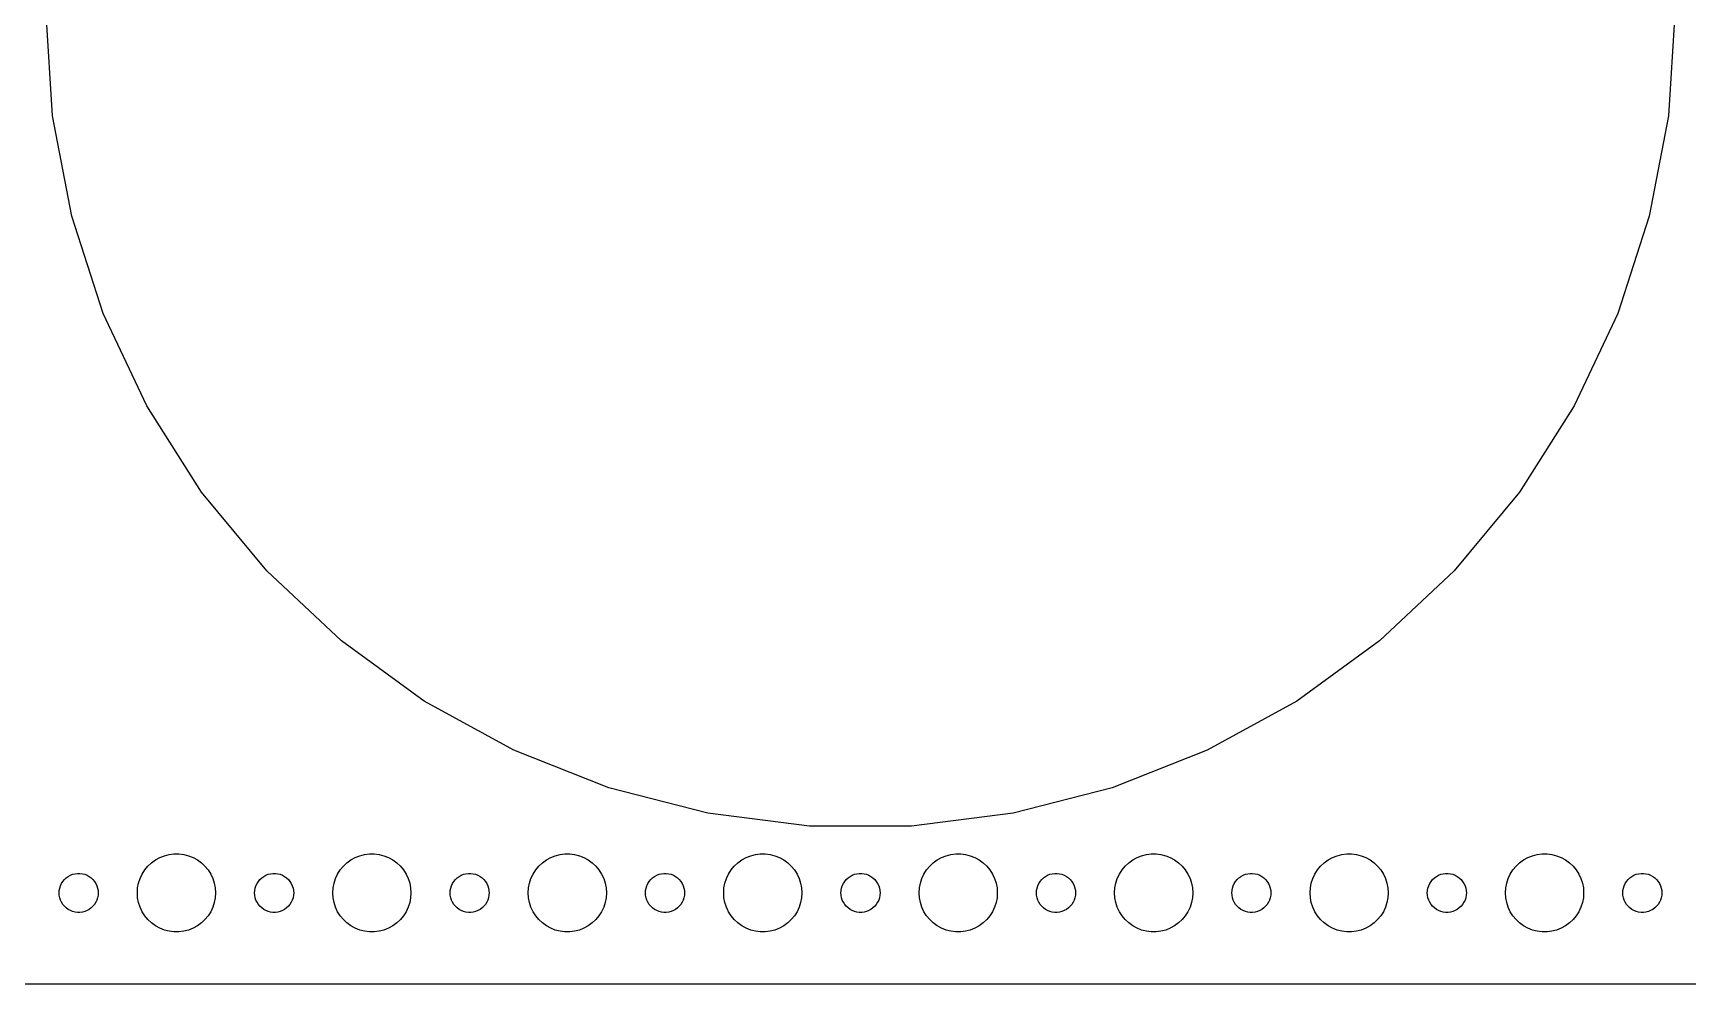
# Model space of a CAD drawing. Header units: metres. Extents: x -210 to 210, y -74 to 74.
# Drawn here: x -63.5 to 63.5, y -74.5 to -1.5 of the extents above; entities that cross this region are included whole.
import ezdxf

# ---------------------------------------------------------------- set-up
doc = ezdxf.new("R2010")
doc.units = ezdxf.units.M

msp = doc.modelspace()

# ---------------------------------------------------------------- linework, layer by layer
for p, q in [((-62.0072, -7.83331), (-62.5, 0)), ((62.5, 0), (62.0072, -7.83331)), ((-60.5364, -15.5431), (-62.0072, -7.83331)), ((62.0072, -7.83331), (60.5364, -15.5431)), ((-58.111, -23.0078), (-60.5364, -15.5431)), ((60.5364, -15.5431), (58.111, -23.0078)), ((-54.7692, -30.1096), (-58.111, -23.0078)), ((58.111, -23.0078), (54.7692, -30.1096)), ((-50.5636, -36.7366), (-54.7692, -30.1096)), ((54.7692, -30.1096), (50.5636, -36.7366)), ((-45.5605, -42.7842), (-50.5636, -36.7366)), ((50.5636, -36.7366), (45.5605, -42.7842)), ((-39.839, -48.1571), (-45.5605, -42.7842)), ((45.5605, -42.7842), (39.839, -48.1571)), ((-33.4892, -52.7705), (-39.839, -48.1571)), ((39.839, -48.1571), (33.4892, -52.7705)), ((-26.6112, -56.5517), (-33.4892, -52.7705)), ((33.4892, -52.7705), (26.6112, -56.5517)), ((-19.3136, -59.441), (-26.6112, -56.5517)), ((26.6112, -56.5517), (19.3136, -59.441)), ((-11.7113, -61.3929), (-19.3136, -59.441)), ((19.3136, -59.441), (11.7113, -61.3929)), ((-3.92439, -62.3767), (-11.7113, -61.3929)), ((11.7113, -61.3929), (3.92439, -62.3767)), ((3.92439, -62.3767), (-3.92439, -62.3767)), ((-53.7773, -64.7855), (-53.427, -64.6468)), ((-53.427, -64.6468), (-53.0621, -64.5531)), ((-53.0621, -64.5531), (-52.6884, -64.5059)), ((-52.6884, -64.5059), (-52.3116, -64.5059)), ((-52.3116, -64.5059), (-51.9379, -64.5531)), ((-51.9379, -64.5531), (-51.5729, -64.6468)), ((-51.5729, -64.6468), (-51.2227, -64.7855)), ((-38.7773, -64.7855), (-38.427, -64.6468)), ((-38.427, -64.6468), (-38.0621, -64.5531)), ((-38.0621, -64.5531), (-37.6884, -64.5059)), ((-37.6884, -64.5059), (-37.3116, -64.5059)), ((-37.3116, -64.5059), (-36.9379, -64.5531)), ((-36.9379, -64.5531), (-36.5729, -64.6468)), ((-36.5729, -64.6468), (-36.2227, -64.7855)), ((-23.7773, -64.7855), (-23.427, -64.6468)), ((-23.427, -64.6468), (-23.0621, -64.5531)), ((-23.0621, -64.5531), (-22.6884, -64.5059)), ((-22.6884, -64.5059), (-22.3116, -64.5059)), ((-22.3116, -64.5059), (-21.9379, -64.5531)), ((-21.9379, -64.5531), (-21.5729, -64.6468)), ((-21.5729, -64.6468), (-21.2227, -64.7855)), ((-8.77733, -64.7855), (-8.42705, -64.6468)), ((-8.42705, -64.6468), (-8.06213, -64.5531)), ((-8.06213, -64.5531), (-7.68837, -64.5059)), ((-7.68837, -64.5059), (-7.31161, -64.5059)), ((-7.31161, -64.5059), (-6.93785, -64.5531)), ((-6.93785, -64.5531), (-6.57294, -64.6468)), ((-6.57294, -64.6468), (-6.22266, -64.7855)), ((6.22266, -64.7855), (6.57294, -64.6468)), ((6.57294, -64.6468), (6.93785, -64.5531)), ((6.93785, -64.5531), (7.31161, -64.5059)), ((7.31161, -64.5059), (7.68837, -64.5059)), ((7.68837, -64.5059), (8.06213, -64.5531)), ((8.06213, -64.5531), (8.42705, -64.6468)), ((8.42705, -64.6468), (8.77733, -64.7855)), ((21.2227, -64.7855), (21.5729, -64.6468)), ((21.5729, -64.6468), (21.9379, -64.5531)), ((21.9379, -64.5531), (22.3116, -64.5059)), ((22.3116, -64.5059), (22.6884, -64.5059)), ((22.6884, -64.5059), (23.0621, -64.5531)), ((23.0621, -64.5531), (23.427, -64.6468)), ((23.427, -64.6468), (23.7773, -64.7855)), ((36.2227, -64.7855), (36.5729, -64.6468)), ((36.5729, -64.6468), (36.9379, -64.5531)), ((36.9379, -64.5531), (37.3116, -64.5059)), ((37.3116, -64.5059), (37.6884, -64.5059)), ((37.6884, -64.5059), (38.0621, -64.5531)), ((38.0621, -64.5531), (38.427, -64.6468)), ((38.427, -64.6468), (38.7773, -64.7855)), ((51.2227, -64.7855), (51.5729, -64.6468)), ((51.5729, -64.6468), (51.9379, -64.5531)), ((51.9379, -64.5531), (52.3116, -64.5059)), ((52.3116, -64.5059), (52.6884, -64.5059)), ((52.6884, -64.5059), (53.0621, -64.5531)), ((53.0621, -64.5531), (53.427, -64.6468)), ((53.427, -64.6468), (53.7773, -64.7855)), ((-60.4635, -66.0734), (-60.2811, -66.0266)), ((-60.2811, -66.0266), (-60.0942, -66.003)), ((-60.0942, -66.003), (-59.9058, -66.003)), ((-59.9058, -66.003), (-59.7189, -66.0266)), ((-59.7189, -66.0266), (-59.5365, -66.0734)), ((-55.1289, -66.0547), (-54.927, -65.7366)), ((-54.927, -65.7366), (-54.6869, -65.4464)), ((-54.6869, -65.4464), (-54.4123, -65.1885)), ((-54.4123, -65.1885), (-54.1075, -64.967)), ((-54.1075, -64.967), (-53.7773, -64.7855)), ((-51.2227, -64.7855), (-50.8925, -64.967)), ((-50.8925, -64.967), (-50.5877, -65.1885)), ((-50.5877, -65.1885), (-50.3131, -65.4464)), ((-50.3131, -65.4464), (-50.0729, -65.7366)), ((-50.0729, -65.7366), (-49.8711, -66.0547)), ((-45.4635, -66.0734), (-45.2811, -66.0266)), ((-45.2811, -66.0266), (-45.0942, -66.003)), ((-45.0942, -66.003), (-44.9058, -66.003)), ((-44.9058, -66.003), (-44.7189, -66.0266)), ((-44.7189, -66.0266), (-44.5365, -66.0734)), ((-40.1289, -66.0547), (-39.927, -65.7366)), ((-39.927, -65.7366), (-39.6869, -65.4464)), ((-39.6869, -65.4464), (-39.4123, -65.1885)), ((-39.4123, -65.1885), (-39.1075, -64.967)), ((-39.1075, -64.967), (-38.7773, -64.7855)), ((-36.2227, -64.7855), (-35.8925, -64.967)), ((-35.8925, -64.967), (-35.5877, -65.1885)), ((-35.5877, -65.1885), (-35.3131, -65.4464)), ((-35.3131, -65.4464), (-35.0729, -65.7366)), ((-35.0729, -65.7366), (-34.8711, -66.0547)), ((-30.4635, -66.0734), (-30.2811, -66.0266)), ((-30.2811, -66.0266), (-30.0942, -66.003)), ((-30.0942, -66.003), (-29.9058, -66.003)), ((-29.9058, -66.003), (-29.7189, -66.0266)), ((-29.7189, -66.0266), (-29.5365, -66.0734)), ((-25.1289, -66.0547), (-24.927, -65.7366)), ((-24.927, -65.7366), (-24.6869, -65.4464)), ((-24.6869, -65.4464), (-24.4123, -65.1885)), ((-24.4123, -65.1885), (-24.1075, -64.967)), ((-24.1075, -64.967), (-23.7773, -64.7855)), ((-21.2227, -64.7855), (-20.8925, -64.967)), ((-20.8925, -64.967), (-20.5877, -65.1885)), ((-20.5877, -65.1885), (-20.3131, -65.4464)), ((-20.3131, -65.4464), (-20.0729, -65.7366)), ((-20.0729, -65.7366), (-19.8711, -66.0547)), ((-15.4635, -66.0734), (-15.2811, -66.0266)), ((-15.2811, -66.0266), (-15.0942, -66.003)), ((-15.0942, -66.003), (-14.9058, -66.003)), ((-14.9058, -66.003), (-14.7189, -66.0266)), ((-14.7189, -66.0266), (-14.5365, -66.0734)), ((-10.1289, -66.0547), (-9.92705, -65.7366)), ((-9.92705, -65.7366), (-9.6869, -65.4464)), ((-9.6869, -65.4464), (-9.41226, -65.1885)), ((-9.41226, -65.1885), (-9.10747, -64.967)), ((-9.10747, -64.967), (-8.77733, -64.7855)), ((-6.22266, -64.7855), (-5.89252, -64.967)), ((-5.89252, -64.967), (-5.58772, -65.1885)), ((-5.58772, -65.1885), (-5.31308, -65.4464)), ((-5.31308, -65.4464), (-5.07294, -65.7366)), ((-5.07294, -65.7366), (-4.87108, -66.0547)), ((-0.46352, -66.0734), (-0.28107, -66.0266)), ((-0.28107, -66.0266), (-0.09418, -66.003)), ((-0.09418, -66.003), (0.09418, -66.003)), ((0.09418, -66.003), (0.28107, -66.0266)), ((0.28107, -66.0266), (0.46352, -66.0734)), ((4.87108, -66.0547), (5.07294, -65.7366)), ((5.07294, -65.7366), (5.31308, -65.4464)), ((5.31308, -65.4464), (5.58772, -65.1885)), ((5.58772, -65.1885), (5.89252, -64.967)), ((5.89252, -64.967), (6.22266, -64.7855)), ((8.77733, -64.7855), (9.10747, -64.967)), ((9.10747, -64.967), (9.41226, -65.1885)), ((9.41226, -65.1885), (9.6869, -65.4464)), ((9.6869, -65.4464), (9.92705, -65.7366)), ((9.92705, -65.7366), (10.1289, -66.0547)), ((14.5365, -66.0734), (14.7189, -66.0266)), ((14.7189, -66.0266), (14.9058, -66.003)), ((14.9058, -66.003), (15.0942, -66.003)), ((15.0942, -66.003), (15.2811, -66.0266)), ((15.2811, -66.0266), (15.4635, -66.0734)), ((19.8711, -66.0547), (20.0729, -65.7366)), ((20.0729, -65.7366), (20.3131, -65.4464)), ((20.3131, -65.4464), (20.5877, -65.1885)), ((20.5877, -65.1885), (20.8925, -64.967)), ((20.8925, -64.967), (21.2227, -64.7855)), ((23.7773, -64.7855), (24.1075, -64.967)), ((24.1075, -64.967), (24.4123, -65.1885)), ((24.4123, -65.1885), (24.6869, -65.4464)), ((24.6869, -65.4464), (24.927, -65.7366)), ((24.927, -65.7366), (25.1289, -66.0547)), ((29.5365, -66.0734), (29.7189, -66.0266)), ((29.7189, -66.0266), (29.9058, -66.003)), ((29.9058, -66.003), (30.0942, -66.003)), ((30.0942, -66.003), (30.2811, -66.0266)), ((30.2811, -66.0266), (30.4635, -66.0734)), ((34.8711, -66.0547), (35.0729, -65.7366)), ((35.0729, -65.7366), (35.3131, -65.4464)), ((35.3131, -65.4464), (35.5877, -65.1885)), ((35.5877, -65.1885), (35.8925, -64.967)), ((35.8925, -64.967), (36.2227, -64.7855)), ((38.7773, -64.7855), (39.1075, -64.967)), ((39.1075, -64.967), (39.4123, -65.1885)), ((39.4123, -65.1885), (39.6869, -65.4464)), ((39.6869, -65.4464), (39.927, -65.7366)), ((39.927, -65.7366), (40.1289, -66.0547)), ((44.5365, -66.0734), (44.7189, -66.0266)), ((44.7189, -66.0266), (44.9058, -66.003)), ((44.9058, -66.003), (45.0942, -66.003)), ((45.0942, -66.003), (45.2811, -66.0266)), ((45.2811, -66.0266), (45.4635, -66.0734)), ((49.8711, -66.0547), (50.0729, -65.7366)), ((50.0729, -65.7366), (50.3131, -65.4464)), ((50.3131, -65.4464), (50.5877, -65.1885)), ((50.5877, -65.1885), (50.8925, -64.967)), ((50.8925, -64.967), (51.2227, -64.7855)), ((53.7773, -64.7855), (54.1075, -64.967)), ((54.1075, -64.967), (54.4123, -65.1885)), ((54.4123, -65.1885), (54.6869, -65.4464)), ((54.6869, -65.4464), (54.927, -65.7366)), ((54.927, -65.7366), (55.1289, -66.0547)), ((59.5365, -66.0734), (59.7189, -66.0266)), ((59.7189, -66.0266), (59.9058, -66.003)), ((59.9058, -66.003), (60.0942, -66.003)), ((60.0942, -66.003), (60.2811, -66.0266)), ((60.2811, -66.0266), (60.4635, -66.0734)), ((-61.4882, -67.312), (-61.4529, -67.127)), ((-61.4529, -67.127), (-61.3947, -66.9478)), ((-61.3947, -66.9478), (-61.3145, -66.7774)), ((-61.3145, -66.7774), (-61.2135, -66.6183)), ((-61.2135, -66.6183), (-61.0934, -66.4732)), ((-61.0934, -66.4732), (-60.9561, -66.3442)), ((-60.9561, -66.3442), (-60.8037, -66.2335)), ((-60.8037, -66.2335), (-60.6387, -66.1428)), ((-60.6387, -66.1428), (-60.4635, -66.0734)), ((-59.5365, -66.0734), (-59.3613, -66.1428)), ((-59.3613, -66.1428), (-59.1963, -66.2335)), ((-59.1963, -66.2335), (-59.0439, -66.3442)), ((-59.0439, -66.3442), (-58.9065, -66.4732)), ((-58.9065, -66.4732), (-58.7865, -66.6183)), ((-58.7865, -66.6183), (-58.6855, -66.7774)), ((-58.6855, -66.7774), (-58.6053, -66.9478)), ((-58.6053, -66.9478), (-58.5471, -67.127)), ((-58.5471, -67.127), (-58.5118, -67.312)), ((-55.5, -67.5), (-55.4763, -67.124)), ((-55.4763, -67.124), (-55.4057, -66.7539)), ((-55.4057, -66.7539), (-55.2893, -66.3956)), ((-55.2893, -66.3956), (-55.1289, -66.0547)), ((-49.8711, -66.0547), (-49.7107, -66.3956)), ((-49.7107, -66.3956), (-49.5942, -66.7539)), ((-49.5942, -66.7539), (-49.5237, -67.124)), ((-49.5237, -67.124), (-49.5, -67.5)), ((-46.4882, -67.312), (-46.4529, -67.127)), ((-46.4529, -67.127), (-46.3947, -66.9478)), ((-46.3947, -66.9478), (-46.3145, -66.7774)), ((-46.3145, -66.7774), (-46.2135, -66.6183)), ((-46.2135, -66.6183), (-46.0934, -66.4732)), ((-46.0934, -66.4732), (-45.9561, -66.3442)), ((-45.9561, -66.3442), (-45.8037, -66.2335)), ((-45.8037, -66.2335), (-45.6387, -66.1428)), ((-45.6387, -66.1428), (-45.4635, -66.0734)), ((-44.5365, -66.0734), (-44.3613, -66.1428)), ((-44.3613, -66.1428), (-44.1963, -66.2335)), ((-44.1963, -66.2335), (-44.0439, -66.3442)), ((-44.0439, -66.3442), (-43.9065, -66.4732)), ((-43.9065, -66.4732), (-43.7865, -66.6183)), ((-43.7865, -66.6183), (-43.6855, -66.7774)), ((-43.6855, -66.7774), (-43.6053, -66.9478)), ((-43.6053, -66.9478), (-43.5471, -67.127)), ((-43.5471, -67.127), (-43.5118, -67.312)), ((-40.5, -67.5), (-40.4763, -67.124)), ((-40.4763, -67.124), (-40.4057, -66.7539)), ((-40.4057, -66.7539), (-40.2893, -66.3956)), ((-40.2893, -66.3956), (-40.1289, -66.0547)), ((-34.8711, -66.0547), (-34.7107, -66.3956)), ((-34.7107, -66.3956), (-34.5942, -66.7539)), ((-34.5942, -66.7539), (-34.5237, -67.124)), ((-34.5237, -67.124), (-34.5, -67.5)), ((-31.4882, -67.312), (-31.4529, -67.127)), ((-31.4529, -67.127), (-31.3947, -66.9478)), ((-31.3947, -66.9478), (-31.3145, -66.7774)), ((-31.3145, -66.7774), (-31.2135, -66.6183)), ((-31.2135, -66.6183), (-31.0934, -66.4732)), ((-31.0934, -66.4732), (-30.9561, -66.3442)), ((-30.9561, -66.3442), (-30.8037, -66.2335)), ((-30.8037, -66.2335), (-30.6387, -66.1428)), ((-30.6387, -66.1428), (-30.4635, -66.0734)), ((-29.5365, -66.0734), (-29.3613, -66.1428)), ((-29.3613, -66.1428), (-29.1963, -66.2335)), ((-29.1963, -66.2335), (-29.0439, -66.3442)), ((-29.0439, -66.3442), (-28.9065, -66.4732)), ((-28.9065, -66.4732), (-28.7865, -66.6183)), ((-28.7865, -66.6183), (-28.6855, -66.7774)), ((-28.6855, -66.7774), (-28.6053, -66.9478)), ((-28.6053, -66.9478), (-28.5471, -67.127)), ((-28.5471, -67.127), (-28.5118, -67.312)), ((-25.5, -67.5), (-25.4763, -67.124)), ((-25.4763, -67.124), (-25.4057, -66.7539)), ((-25.4057, -66.7539), (-25.2893, -66.3956)), ((-25.2893, -66.3956), (-25.1289, -66.0547)), ((-19.8711, -66.0547), (-19.7107, -66.3956)), ((-19.7107, -66.3956), (-19.5942, -66.7539)), ((-19.5942, -66.7539), (-19.5237, -67.124)), ((-19.5237, -67.124), (-19.5, -67.5)), ((-16.4882, -67.312), (-16.4529, -67.127)), ((-16.4529, -67.127), (-16.3947, -66.9478)), ((-16.3947, -66.9478), (-16.3145, -66.7774)), ((-16.3145, -66.7774), (-16.2135, -66.6183)), ((-16.2135, -66.6183), (-16.0934, -66.4732)), ((-16.0934, -66.4732), (-15.9561, -66.3442)), ((-15.9561, -66.3442), (-15.8037, -66.2335)), ((-15.8037, -66.2335), (-15.6387, -66.1428)), ((-15.6387, -66.1428), (-15.4635, -66.0734)), ((-14.5365, -66.0734), (-14.3613, -66.1428)), ((-14.3613, -66.1428), (-14.1963, -66.2335)), ((-14.1963, -66.2335), (-14.0439, -66.3442)), ((-14.0439, -66.3442), (-13.9065, -66.4732)), ((-13.9065, -66.4732), (-13.7865, -66.6183)), ((-13.7865, -66.6183), (-13.6855, -66.7774)), ((-13.6855, -66.7774), (-13.6053, -66.9478)), ((-13.6053, -66.9478), (-13.5471, -67.127)), ((-13.5471, -67.127), (-13.5118, -67.312)), ((-10.5, -67.5), (-10.4763, -67.124)), ((-10.4763, -67.124), (-10.4057, -66.7539)), ((-10.4057, -66.7539), (-10.2893, -66.3956)), ((-10.2893, -66.3956), (-10.1289, -66.0547)), ((-4.87108, -66.0547), (-4.71066, -66.3956)), ((-4.71066, -66.3956), (-4.59424, -66.7539)), ((-4.59424, -66.7539), (-4.52365, -67.124)), ((-4.52365, -67.124), (-4.5, -67.5)), ((-1.48816, -67.312), (-1.45287, -67.127)), ((-1.45287, -67.127), (-1.39465, -66.9478)), ((-1.39465, -66.9478), (-1.31445, -66.7774)), ((-1.31445, -66.7774), (-1.21352, -66.6183)), ((-1.21352, -66.6183), (-1.09344, -66.4732)), ((-1.09344, -66.4732), (-0.95613, -66.3442)), ((-0.95613, -66.3442), (-0.80373, -66.2335)), ((-0.80373, -66.2335), (-0.63866, -66.1428)), ((-0.63866, -66.1428), (-0.46352, -66.0734)), ((0.46352, -66.0734), (0.63866, -66.1428)), ((0.63866, -66.1428), (0.80373, -66.2335)), ((0.80373, -66.2335), (0.95613, -66.3442)), ((0.95613, -66.3442), (1.09344, -66.4732)), ((1.09344, -66.4732), (1.21352, -66.6183)), ((1.21352, -66.6183), (1.31445, -66.7774)), ((1.31445, -66.7774), (1.39465, -66.9478)), ((1.39465, -66.9478), (1.45287, -67.127)), ((1.45287, -67.127), (1.48816, -67.312)), ((4.5, -67.5), (4.52365, -67.124)), ((4.52365, -67.124), (4.59424, -66.7539)), ((4.59424, -66.7539), (4.71066, -66.3956)), ((4.71066, -66.3956), (4.87108, -66.0547)), ((10.1289, -66.0547), (10.2893, -66.3956)), ((10.2893, -66.3956), (10.4057, -66.7539)), ((10.4057, -66.7539), (10.4763, -67.124)), ((10.4763, -67.124), (10.5, -67.5)), ((13.5118, -67.312), (13.5471, -67.127)), ((13.5471, -67.127), (13.6053, -66.9478)), ((13.6053, -66.9478), (13.6855, -66.7774)), ((13.6855, -66.7774), (13.7865, -66.6183)), ((13.7865, -66.6183), (13.9065, -66.4732)), ((13.9065, -66.4732), (14.0439, -66.3442)), ((14.0439, -66.3442), (14.1963, -66.2335)), ((14.1963, -66.2335), (14.3613, -66.1428)), ((14.3613, -66.1428), (14.5365, -66.0734)), ((15.4635, -66.0734), (15.6387, -66.1428)), ((15.6387, -66.1428), (15.8037, -66.2335)), ((15.8037, -66.2335), (15.9561, -66.3442)), ((15.9561, -66.3442), (16.0934, -66.4732)), ((16.0934, -66.4732), (16.2135, -66.6183)), ((16.2135, -66.6183), (16.3145, -66.7774)), ((16.3145, -66.7774), (16.3947, -66.9478)), ((16.3947, -66.9478), (16.4529, -67.127)), ((16.4529, -67.127), (16.4882, -67.312)), ((19.5, -67.5), (19.5237, -67.124)), ((19.5237, -67.124), (19.5942, -66.7539)), ((19.5942, -66.7539), (19.7107, -66.3956)), ((19.7107, -66.3956), (19.8711, -66.0547)), ((25.1289, -66.0547), (25.2893, -66.3956)), ((25.2893, -66.3956), (25.4057, -66.7539)), ((25.4057, -66.7539), (25.4763, -67.124)), ((25.4763, -67.124), (25.5, -67.5)), ((28.5118, -67.312), (28.5471, -67.127)), ((28.5471, -67.127), (28.6053, -66.9478)), ((28.6053, -66.9478), (28.6855, -66.7774)), ((28.6855, -66.7774), (28.7865, -66.6183)), ((28.7865, -66.6183), (28.9065, -66.4732)), ((28.9065, -66.4732), (29.0439, -66.3442)), ((29.0439, -66.3442), (29.1963, -66.2335)), ((29.1963, -66.2335), (29.3613, -66.1428)), ((29.3613, -66.1428), (29.5365, -66.0734)), ((30.4635, -66.0734), (30.6387, -66.1428)), ((30.6387, -66.1428), (30.8037, -66.2335)), ((30.8037, -66.2335), (30.9561, -66.3442)), ((30.9561, -66.3442), (31.0934, -66.4732)), ((31.0934, -66.4732), (31.2135, -66.6183)), ((31.2135, -66.6183), (31.3145, -66.7774)), ((31.3145, -66.7774), (31.3947, -66.9478)), ((31.3947, -66.9478), (31.4529, -67.127)), ((31.4529, -67.127), (31.4882, -67.312)), ((34.5, -67.5), (34.5237, -67.124)), ((34.5237, -67.124), (34.5942, -66.7539)), ((34.5942, -66.7539), (34.7107, -66.3956)), ((34.7107, -66.3956), (34.8711, -66.0547)), ((40.1289, -66.0547), (40.2893, -66.3956)), ((40.2893, -66.3956), (40.4057, -66.7539)), ((40.4057, -66.7539), (40.4763, -67.124)), ((40.4763, -67.124), (40.5, -67.5)), ((43.5118, -67.312), (43.5471, -67.127)), ((43.5471, -67.127), (43.6053, -66.9478)), ((43.6053, -66.9478), (43.6855, -66.7774)), ((43.6855, -66.7774), (43.7865, -66.6183)), ((43.7865, -66.6183), (43.9065, -66.4732)), ((43.9065, -66.4732), (44.0439, -66.3442)), ((44.0439, -66.3442), (44.1963, -66.2335)), ((44.1963, -66.2335), (44.3613, -66.1428)), ((44.3613, -66.1428), (44.5365, -66.0734)), ((45.4635, -66.0734), (45.6387, -66.1428)), ((45.6387, -66.1428), (45.8037, -66.2335)), ((45.8037, -66.2335), (45.9561, -66.3442)), ((45.9561, -66.3442), (46.0934, -66.4732)), ((46.0934, -66.4732), (46.2135, -66.6183)), ((46.2135, -66.6183), (46.3145, -66.7774)), ((46.3145, -66.7774), (46.3947, -66.9478)), ((46.3947, -66.9478), (46.4529, -67.127)), ((46.4529, -67.127), (46.4882, -67.312)), ((49.5, -67.5), (49.5237, -67.124)), ((49.5237, -67.124), (49.5942, -66.7539)), ((49.5942, -66.7539), (49.7107, -66.3956)), ((49.7107, -66.3956), (49.8711, -66.0547)), ((55.1289, -66.0547), (55.2893, -66.3956)), ((55.2893, -66.3956), (55.4057, -66.7539)), ((55.4057, -66.7539), (55.4763, -67.124)), ((55.4763, -67.124), (55.5, -67.5)), ((58.5118, -67.312), (58.5471, -67.127)), ((58.5471, -67.127), (58.6053, -66.9478)), ((58.6053, -66.9478), (58.6855, -66.7774)), ((58.6855, -66.7774), (58.7865, -66.6183)), ((58.7865, -66.6183), (58.9065, -66.4732)), ((58.9065, -66.4732), (59.0439, -66.3442)), ((59.0439, -66.3442), (59.1963, -66.2335)), ((59.1963, -66.2335), (59.3613, -66.1428)), ((59.3613, -66.1428), (59.5365, -66.0734)), ((60.4635, -66.0734), (60.6387, -66.1428)), ((60.6387, -66.1428), (60.8037, -66.2335)), ((60.8037, -66.2335), (60.9561, -66.3442)), ((60.9561, -66.3442), (61.0934, -66.4732)), ((61.0934, -66.4732), (61.2135, -66.6183)), ((61.2135, -66.6183), (61.3145, -66.7774)), ((61.3145, -66.7774), (61.3947, -66.9478)), ((61.3947, -66.9478), (61.4529, -67.127)), ((61.4529, -67.127), (61.4882, -67.312)), ((-61.5, -67.5), (-61.4882, -67.312)), ((-61.4882, -67.688), (-61.5, -67.5)), ((-61.4529, -67.873), (-61.4882, -67.688)), ((-61.3947, -68.0522), (-61.4529, -67.873)), ((-61.3145, -68.2226), (-61.3947, -68.0522)), ((-61.2135, -68.3817), (-61.3145, -68.2226)), ((-61.0934, -68.5268), (-61.2135, -68.3817)), ((-60.9561, -68.6558), (-61.0934, -68.5268)), ((-58.9065, -68.5268), (-59.0439, -68.6558)), ((-58.7865, -68.3817), (-58.9065, -68.5268)), ((-58.6855, -68.2226), (-58.7865, -68.3817)), ((-58.6053, -68.0522), (-58.6855, -68.2226)), ((-58.5471, -67.873), (-58.6053, -68.0522)), ((-58.5118, -67.688), (-58.5471, -67.873)), ((-58.5118, -67.312), (-58.5, -67.5)), ((-58.5, -67.5), (-58.5118, -67.688)), ((-55.4763, -67.876), (-55.5, -67.5)), ((-55.4057, -68.2461), (-55.4763, -67.876)), ((-55.2893, -68.6044), (-55.4057, -68.2461)), ((-49.5942, -68.2461), (-49.7107, -68.6044)), ((-49.5237, -67.876), (-49.5942, -68.2461)), ((-49.5, -67.5), (-49.5237, -67.876)), ((-46.5, -67.5), (-46.4882, -67.312)), ((-46.4882, -67.688), (-46.5, -67.5)), ((-46.4529, -67.873), (-46.4882, -67.688)), ((-46.3947, -68.0522), (-46.4529, -67.873)), ((-46.3145, -68.2226), (-46.3947, -68.0522)), ((-46.2135, -68.3817), (-46.3145, -68.2226)), ((-46.0934, -68.5268), (-46.2135, -68.3817)), ((-45.9561, -68.6558), (-46.0934, -68.5268)), ((-43.9065, -68.5268), (-44.0439, -68.6558)), ((-43.7865, -68.3817), (-43.9065, -68.5268)), ((-43.6855, -68.2226), (-43.7865, -68.3817)), ((-43.6053, -68.0522), (-43.6855, -68.2226)), ((-43.5471, -67.873), (-43.6053, -68.0522)), ((-43.5118, -67.688), (-43.5471, -67.873)), ((-43.5118, -67.312), (-43.5, -67.5)), ((-43.5, -67.5), (-43.5118, -67.688)), ((-40.4763, -67.876), (-40.5, -67.5)), ((-40.4057, -68.2461), (-40.4763, -67.876)), ((-40.2893, -68.6044), (-40.4057, -68.2461)), ((-34.5942, -68.2461), (-34.7107, -68.6044)), ((-34.5237, -67.876), (-34.5942, -68.2461)), ((-34.5, -67.5), (-34.5237, -67.876)), ((-31.5, -67.5), (-31.4882, -67.312)), ((-31.4882, -67.688), (-31.5, -67.5)), ((-31.4529, -67.873), (-31.4882, -67.688)), ((-31.3947, -68.0522), (-31.4529, -67.873)), ((-31.3145, -68.2226), (-31.3947, -68.0522)), ((-31.2135, -68.3817), (-31.3145, -68.2226)), ((-31.0934, -68.5268), (-31.2135, -68.3817)), ((-30.9561, -68.6558), (-31.0934, -68.5268)), ((-28.9065, -68.5268), (-29.0439, -68.6558)), ((-28.7865, -68.3817), (-28.9065, -68.5268)), ((-28.6855, -68.2226), (-28.7865, -68.3817)), ((-28.6053, -68.0522), (-28.6855, -68.2226)), ((-28.5471, -67.873), (-28.6053, -68.0522)), ((-28.5118, -67.688), (-28.5471, -67.873)), ((-28.5118, -67.312), (-28.5, -67.5)), ((-28.5, -67.5), (-28.5118, -67.688)), ((-25.4763, -67.876), (-25.5, -67.5)), ((-25.4057, -68.2461), (-25.4763, -67.876)), ((-25.2893, -68.6044), (-25.4057, -68.2461)), ((-19.5942, -68.2461), (-19.7107, -68.6044)), ((-19.5237, -67.876), (-19.5942, -68.2461)), ((-19.5, -67.5), (-19.5237, -67.876)), ((-16.5, -67.5), (-16.4882, -67.312)), ((-16.4882, -67.688), (-16.5, -67.5)), ((-16.4529, -67.873), (-16.4882, -67.688)), ((-16.3947, -68.0522), (-16.4529, -67.873)), ((-16.3145, -68.2226), (-16.3947, -68.0522)), ((-16.2135, -68.3817), (-16.3145, -68.2226)), ((-16.0934, -68.5268), (-16.2135, -68.3817)), ((-15.9561, -68.6558), (-16.0934, -68.5268)), ((-13.9065, -68.5268), (-14.0439, -68.6558)), ((-13.7865, -68.3817), (-13.9065, -68.5268)), ((-13.6855, -68.2226), (-13.7865, -68.3817)), ((-13.6053, -68.0522), (-13.6855, -68.2226)), ((-13.5471, -67.873), (-13.6053, -68.0522)), ((-13.5118, -67.688), (-13.5471, -67.873)), ((-13.5118, -67.312), (-13.5, -67.5)), ((-13.5, -67.5), (-13.5118, -67.688)), ((-10.4763, -67.876), (-10.5, -67.5)), ((-10.4057, -68.2461), (-10.4763, -67.876)), ((-10.2893, -68.6044), (-10.4057, -68.2461)), ((-4.59424, -68.2461), (-4.71066, -68.6044)), ((-4.52365, -67.876), (-4.59424, -68.2461)), ((-4.5, -67.5), (-4.52365, -67.876)), ((-1.5, -67.5), (-1.48816, -67.312)), ((-1.48816, -67.688), (-1.5, -67.5)), ((-1.45287, -67.873), (-1.48816, -67.688)), ((-1.39465, -68.0522), (-1.45287, -67.873)), ((-1.31445, -68.2226), (-1.39465, -68.0522)), ((-1.21352, -68.3817), (-1.31445, -68.2226)), ((-1.09344, -68.5268), (-1.21352, -68.3817)), ((-0.95613, -68.6558), (-1.09344, -68.5268)), ((1.09344, -68.5268), (0.95613, -68.6558)), ((1.21352, -68.3817), (1.09344, -68.5268)), ((1.31445, -68.2226), (1.21352, -68.3817)), ((1.39465, -68.0522), (1.31445, -68.2226)), ((1.45287, -67.873), (1.39465, -68.0522)), ((1.48816, -67.688), (1.45287, -67.873)), ((1.48816, -67.312), (1.5, -67.5)), ((1.5, -67.5), (1.48816, -67.688)), ((4.52365, -67.876), (4.5, -67.5)), ((4.59424, -68.2461), (4.52365, -67.876)), ((4.71066, -68.6044), (4.59424, -68.2461)), ((10.4057, -68.2461), (10.2893, -68.6044)), ((10.4763, -67.876), (10.4057, -68.2461)), ((10.5, -67.5), (10.4763, -67.876)), ((13.5, -67.5), (13.5118, -67.312)), ((13.5118, -67.688), (13.5, -67.5)), ((13.5471, -67.873), (13.5118, -67.688)), ((13.6053, -68.0522), (13.5471, -67.873)), ((13.6855, -68.2226), (13.6053, -68.0522)), ((13.7865, -68.3817), (13.6855, -68.2226)), ((13.9065, -68.5268), (13.7865, -68.3817)), ((14.0439, -68.6558), (13.9065, -68.5268)), ((16.0934, -68.5268), (15.9561, -68.6558)), ((16.2135, -68.3817), (16.0934, -68.5268)), ((16.3145, -68.2226), (16.2135, -68.3817)), ((16.3947, -68.0522), (16.3145, -68.2226)), ((16.4529, -67.873), (16.3947, -68.0522)), ((16.4882, -67.688), (16.4529, -67.873)), ((16.4882, -67.312), (16.5, -67.5)), ((16.5, -67.5), (16.4882, -67.688)), ((19.5237, -67.876), (19.5, -67.5)), ((19.5942, -68.2461), (19.5237, -67.876)), ((19.7107, -68.6044), (19.5942, -68.2461)), ((25.4057, -68.2461), (25.2893, -68.6044)), ((25.4763, -67.876), (25.4057, -68.2461)), ((25.5, -67.5), (25.4763, -67.876)), ((28.5, -67.5), (28.5118, -67.312)), ((28.5118, -67.688), (28.5, -67.5)), ((28.5471, -67.873), (28.5118, -67.688)), ((28.6053, -68.0522), (28.5471, -67.873)), ((28.6855, -68.2226), (28.6053, -68.0522)), ((28.7865, -68.3817), (28.6855, -68.2226)), ((28.9065, -68.5268), (28.7865, -68.3817)), ((29.0439, -68.6558), (28.9065, -68.5268)), ((31.0934, -68.5268), (30.9561, -68.6558)), ((31.2135, -68.3817), (31.0934, -68.5268)), ((31.3145, -68.2226), (31.2135, -68.3817)), ((31.3947, -68.0522), (31.3145, -68.2226)), ((31.4529, -67.873), (31.3947, -68.0522)), ((31.4882, -67.688), (31.4529, -67.873)), ((31.4882, -67.312), (31.5, -67.5)), ((31.5, -67.5), (31.4882, -67.688)), ((34.5237, -67.876), (34.5, -67.5)), ((34.5942, -68.2461), (34.5237, -67.876)), ((34.7107, -68.6044), (34.5942, -68.2461)), ((40.4057, -68.2461), (40.2893, -68.6044)), ((40.4763, -67.876), (40.4057, -68.2461)), ((40.5, -67.5), (40.4763, -67.876)), ((43.5, -67.5), (43.5118, -67.312)), ((43.5118, -67.688), (43.5, -67.5)), ((43.5471, -67.873), (43.5118, -67.688)), ((43.6053, -68.0522), (43.5471, -67.873)), ((43.6855, -68.2226), (43.6053, -68.0522)), ((43.7865, -68.3817), (43.6855, -68.2226)), ((43.9065, -68.5268), (43.7865, -68.3817)), ((44.0439, -68.6558), (43.9065, -68.5268)), ((46.0934, -68.5268), (45.9561, -68.6558)), ((46.2135, -68.3817), (46.0934, -68.5268)), ((46.3145, -68.2226), (46.2135, -68.3817)), ((46.3947, -68.0522), (46.3145, -68.2226)), ((46.4529, -67.873), (46.3947, -68.0522)), ((46.4882, -67.688), (46.4529, -67.873)), ((46.4882, -67.312), (46.5, -67.5)), ((46.5, -67.5), (46.4882, -67.688)), ((49.5237, -67.876), (49.5, -67.5)), ((49.5942, -68.2461), (49.5237, -67.876)), ((49.7107, -68.6044), (49.5942, -68.2461)), ((55.4057, -68.2461), (55.2893, -68.6044)), ((55.4763, -67.876), (55.4057, -68.2461)), ((55.5, -67.5), (55.4763, -67.876)), ((58.5, -67.5), (58.5118, -67.312)), ((58.5118, -67.688), (58.5, -67.5)), ((58.5471, -67.873), (58.5118, -67.688)), ((58.6053, -68.0522), (58.5471, -67.873)), ((58.6855, -68.2226), (58.6053, -68.0522)), ((58.7865, -68.3817), (58.6855, -68.2226)), ((58.9065, -68.5268), (58.7865, -68.3817)), ((59.0439, -68.6558), (58.9065, -68.5268)), ((61.0934, -68.5268), (60.9561, -68.6558)), ((61.2135, -68.3817), (61.0934, -68.5268)), ((61.3145, -68.2226), (61.2135, -68.3817)), ((61.3947, -68.0522), (61.3145, -68.2226)), ((61.4529, -67.873), (61.3947, -68.0522)), ((61.4882, -67.688), (61.4529, -67.873)), ((61.4882, -67.312), (61.5, -67.5)), ((61.5, -67.5), (61.4882, -67.688)), ((-60.8037, -68.7665), (-60.9561, -68.6558)), ((-60.6387, -68.8572), (-60.8037, -68.7665)), ((-60.4635, -68.9266), (-60.6387, -68.8572)), ((-60.2811, -68.9734), (-60.4635, -68.9266)), ((-60.0942, -68.997), (-60.2811, -68.9734)), ((-59.9058, -68.997), (-60.0942, -68.997)), ((-59.7189, -68.9734), (-59.9058, -68.997)), ((-59.5365, -68.9266), (-59.7189, -68.9734)), ((-59.3613, -68.8572), (-59.5365, -68.9266)), ((-59.1963, -68.7665), (-59.3613, -68.8572)), ((-59.0439, -68.6558), (-59.1963, -68.7665)), ((-55.1289, -68.9453), (-55.2893, -68.6044)), ((-54.927, -69.2634), (-55.1289, -68.9453)), ((-54.6869, -69.5536), (-54.927, -69.2634)), ((-54.4123, -69.8115), (-54.6869, -69.5536)), ((-54.1075, -70.033), (-54.4123, -69.8115)), ((-50.5877, -69.8115), (-50.8925, -70.033)), ((-50.3131, -69.5536), (-50.5877, -69.8115)), ((-50.0729, -69.2634), (-50.3131, -69.5536)), ((-49.8711, -68.9453), (-50.0729, -69.2634)), ((-49.7107, -68.6044), (-49.8711, -68.9453)), ((-45.8037, -68.7665), (-45.9561, -68.6558)), ((-45.6387, -68.8572), (-45.8037, -68.7665)), ((-45.4635, -68.9266), (-45.6387, -68.8572)), ((-45.2811, -68.9734), (-45.4635, -68.9266)), ((-45.0942, -68.997), (-45.2811, -68.9734)), ((-44.9058, -68.997), (-45.0942, -68.997)), ((-44.7189, -68.9734), (-44.9058, -68.997)), ((-44.5365, -68.9266), (-44.7189, -68.9734)), ((-44.3613, -68.8572), (-44.5365, -68.9266)), ((-44.1963, -68.7665), (-44.3613, -68.8572)), ((-44.0439, -68.6558), (-44.1963, -68.7665)), ((-40.1289, -68.9453), (-40.2893, -68.6044)), ((-39.927, -69.2634), (-40.1289, -68.9453)), ((-39.6869, -69.5536), (-39.927, -69.2634)), ((-39.4123, -69.8115), (-39.6869, -69.5536)), ((-39.1075, -70.033), (-39.4123, -69.8115)), ((-35.5877, -69.8115), (-35.8925, -70.033)), ((-35.3131, -69.5536), (-35.5877, -69.8115)), ((-35.0729, -69.2634), (-35.3131, -69.5536)), ((-34.8711, -68.9453), (-35.0729, -69.2634)), ((-34.7107, -68.6044), (-34.8711, -68.9453)), ((-30.8037, -68.7665), (-30.9561, -68.6558)), ((-30.6387, -68.8572), (-30.8037, -68.7665)), ((-30.4635, -68.9266), (-30.6387, -68.8572)), ((-30.2811, -68.9734), (-30.4635, -68.9266)), ((-30.0942, -68.997), (-30.2811, -68.9734)), ((-29.9058, -68.997), (-30.0942, -68.997)), ((-29.7189, -68.9734), (-29.9058, -68.997)), ((-29.5365, -68.9266), (-29.7189, -68.9734)), ((-29.3613, -68.8572), (-29.5365, -68.9266)), ((-29.1963, -68.7665), (-29.3613, -68.8572)), ((-29.0439, -68.6558), (-29.1963, -68.7665)), ((-25.1289, -68.9453), (-25.2893, -68.6044)), ((-24.927, -69.2634), (-25.1289, -68.9453)), ((-24.6869, -69.5536), (-24.927, -69.2634)), ((-24.4123, -69.8115), (-24.6869, -69.5536)), ((-24.1075, -70.033), (-24.4123, -69.8115)), ((-20.5877, -69.8115), (-20.8925, -70.033)), ((-20.3131, -69.5536), (-20.5877, -69.8115)), ((-20.0729, -69.2634), (-20.3131, -69.5536)), ((-19.8711, -68.9453), (-20.0729, -69.2634)), ((-19.7107, -68.6044), (-19.8711, -68.9453)), ((-15.8037, -68.7665), (-15.9561, -68.6558)), ((-15.6387, -68.8572), (-15.8037, -68.7665)), ((-15.4635, -68.9266), (-15.6387, -68.8572)), ((-15.2811, -68.9734), (-15.4635, -68.9266)), ((-15.0942, -68.997), (-15.2811, -68.9734)), ((-14.9058, -68.997), (-15.0942, -68.997)), ((-14.7189, -68.9734), (-14.9058, -68.997)), ((-14.5365, -68.9266), (-14.7189, -68.9734)), ((-14.3613, -68.8572), (-14.5365, -68.9266)), ((-14.1963, -68.7665), (-14.3613, -68.8572)), ((-14.0439, -68.6558), (-14.1963, -68.7665)), ((-10.1289, -68.9453), (-10.2893, -68.6044)), ((-9.92705, -69.2634), (-10.1289, -68.9453)), ((-9.6869, -69.5536), (-9.92705, -69.2634)), ((-9.41226, -69.8115), (-9.6869, -69.5536)), ((-9.10747, -70.033), (-9.41226, -69.8115)), ((-5.58772, -69.8115), (-5.89252, -70.033)), ((-5.31308, -69.5536), (-5.58772, -69.8115)), ((-5.07294, -69.2634), (-5.31308, -69.5536)), ((-4.87108, -68.9453), (-5.07294, -69.2634)), ((-4.71066, -68.6044), (-4.87108, -68.9453)), ((-0.80373, -68.7665), (-0.95613, -68.6558)), ((-0.63866, -68.8572), (-0.80373, -68.7665)), ((-0.46352, -68.9266), (-0.63866, -68.8572)), ((-0.28107, -68.9734), (-0.46352, -68.9266)), ((-0.09418, -68.997), (-0.28107, -68.9734)), ((0.09418, -68.997), (-0.09418, -68.997)), ((0.28107, -68.9734), (0.09418, -68.997)), ((0.46352, -68.9266), (0.28107, -68.9734)), ((0.63866, -68.8572), (0.46352, -68.9266)), ((0.80373, -68.7665), (0.63866, -68.8572)), ((0.95613, -68.6558), (0.80373, -68.7665)), ((4.87108, -68.9453), (4.71066, -68.6044)), ((5.07294, -69.2634), (4.87108, -68.9453)), ((5.31308, -69.5536), (5.07294, -69.2634)), ((5.58772, -69.8115), (5.31308, -69.5536)), ((5.89252, -70.033), (5.58772, -69.8115)), ((9.41226, -69.8115), (9.10747, -70.033)), ((9.6869, -69.5536), (9.41226, -69.8115)), ((9.92705, -69.2634), (9.6869, -69.5536)), ((10.1289, -68.9453), (9.92705, -69.2634)), ((10.2893, -68.6044), (10.1289, -68.9453)), ((14.1963, -68.7665), (14.0439, -68.6558)), ((14.3613, -68.8572), (14.1963, -68.7665)), ((14.5365, -68.9266), (14.3613, -68.8572)), ((14.7189, -68.9734), (14.5365, -68.9266)), ((14.9058, -68.997), (14.7189, -68.9734)), ((15.0942, -68.997), (14.9058, -68.997)), ((15.2811, -68.9734), (15.0942, -68.997)), ((15.4635, -68.9266), (15.2811, -68.9734)), ((15.6387, -68.8572), (15.4635, -68.9266)), ((15.8037, -68.7665), (15.6387, -68.8572)), ((15.9561, -68.6558), (15.8037, -68.7665)), ((19.8711, -68.9453), (19.7107, -68.6044)), ((20.0729, -69.2634), (19.8711, -68.9453)), ((20.3131, -69.5536), (20.0729, -69.2634)), ((20.5877, -69.8115), (20.3131, -69.5536)), ((20.8925, -70.033), (20.5877, -69.8115)), ((24.4123, -69.8115), (24.1075, -70.033)), ((24.6869, -69.5536), (24.4123, -69.8115)), ((24.927, -69.2634), (24.6869, -69.5536)), ((25.1289, -68.9453), (24.927, -69.2634)), ((25.2893, -68.6044), (25.1289, -68.9453)), ((29.1963, -68.7665), (29.0439, -68.6558)), ((29.3613, -68.8572), (29.1963, -68.7665)), ((29.5365, -68.9266), (29.3613, -68.8572)), ((29.7189, -68.9734), (29.5365, -68.9266)), ((29.9058, -68.997), (29.7189, -68.9734)), ((30.0942, -68.997), (29.9058, -68.997)), ((30.2811, -68.9734), (30.0942, -68.997)), ((30.4635, -68.9266), (30.2811, -68.9734)), ((30.6387, -68.8572), (30.4635, -68.9266)), ((30.8037, -68.7665), (30.6387, -68.8572)), ((30.9561, -68.6558), (30.8037, -68.7665)), ((34.8711, -68.9453), (34.7107, -68.6044)), ((35.0729, -69.2634), (34.8711, -68.9453)), ((35.3131, -69.5536), (35.0729, -69.2634)), ((35.5877, -69.8115), (35.3131, -69.5536)), ((35.8925, -70.033), (35.5877, -69.8115)), ((39.4123, -69.8115), (39.1075, -70.033)), ((39.6869, -69.5536), (39.4123, -69.8115)), ((39.927, -69.2634), (39.6869, -69.5536)), ((40.1289, -68.9453), (39.927, -69.2634)), ((40.2893, -68.6044), (40.1289, -68.9453)), ((44.1963, -68.7665), (44.0439, -68.6558)), ((44.3613, -68.8572), (44.1963, -68.7665)), ((44.5365, -68.9266), (44.3613, -68.8572)), ((44.7189, -68.9734), (44.5365, -68.9266)), ((44.9058, -68.997), (44.7189, -68.9734)), ((45.0942, -68.997), (44.9058, -68.997)), ((45.2811, -68.9734), (45.0942, -68.997)), ((45.4635, -68.9266), (45.2811, -68.9734)), ((45.6387, -68.8572), (45.4635, -68.9266)), ((45.8037, -68.7665), (45.6387, -68.8572)), ((45.9561, -68.6558), (45.8037, -68.7665)), ((49.8711, -68.9453), (49.7107, -68.6044)), ((50.0729, -69.2634), (49.8711, -68.9453)), ((50.3131, -69.5536), (50.0729, -69.2634)), ((50.5877, -69.8115), (50.3131, -69.5536)), ((50.8925, -70.033), (50.5877, -69.8115)), ((54.4123, -69.8115), (54.1075, -70.033)), ((54.6869, -69.5536), (54.4123, -69.8115)), ((54.927, -69.2634), (54.6869, -69.5536)), ((55.1289, -68.9453), (54.927, -69.2634)), ((55.2893, -68.6044), (55.1289, -68.9453)), ((59.1963, -68.7665), (59.0439, -68.6558)), ((59.3613, -68.8572), (59.1963, -68.7665)), ((59.5365, -68.9266), (59.3613, -68.8572)), ((59.7189, -68.9734), (59.5365, -68.9266)), ((59.9058, -68.997), (59.7189, -68.9734)), ((60.0942, -68.997), (59.9058, -68.997)), ((60.2811, -68.9734), (60.0942, -68.997)), ((60.4635, -68.9266), (60.2811, -68.9734)), ((60.6387, -68.8572), (60.4635, -68.9266)), ((60.8037, -68.7665), (60.6387, -68.8572)), ((60.9561, -68.6558), (60.8037, -68.7665)), ((-53.7773, -70.2145), (-54.1075, -70.033)), ((-53.427, -70.3532), (-53.7773, -70.2145)), ((-53.0621, -70.4469), (-53.427, -70.3532)), ((-52.6884, -70.4941), (-53.0621, -70.4469)), ((-52.3116, -70.4941), (-52.6884, -70.4941)), ((-51.9379, -70.4469), (-52.3116, -70.4941)), ((-51.5729, -70.3532), (-51.9379, -70.4469)), ((-51.2227, -70.2145), (-51.5729, -70.3532)), ((-50.8925, -70.033), (-51.2227, -70.2145)), ((-38.7773, -70.2145), (-39.1075, -70.033)), ((-38.427, -70.3532), (-38.7773, -70.2145)), ((-38.0621, -70.4469), (-38.427, -70.3532)), ((-37.6884, -70.4941), (-38.0621, -70.4469)), ((-37.3116, -70.4941), (-37.6884, -70.4941)), ((-36.9379, -70.4469), (-37.3116, -70.4941)), ((-36.5729, -70.3532), (-36.9379, -70.4469)), ((-36.2227, -70.2145), (-36.5729, -70.3532)), ((-35.8925, -70.033), (-36.2227, -70.2145)), ((-23.7773, -70.2145), (-24.1075, -70.033)), ((-23.427, -70.3532), (-23.7773, -70.2145)), ((-23.0621, -70.4469), (-23.427, -70.3532)), ((-22.6884, -70.4941), (-23.0621, -70.4469)), ((-22.3116, -70.4941), (-22.6884, -70.4941)), ((-21.9379, -70.4469), (-22.3116, -70.4941)), ((-21.5729, -70.3532), (-21.9379, -70.4469)), ((-21.2227, -70.2145), (-21.5729, -70.3532)), ((-20.8925, -70.033), (-21.2227, -70.2145)), ((-8.77733, -70.2145), (-9.10747, -70.033)), ((-8.42705, -70.3532), (-8.77733, -70.2145)), ((-8.06213, -70.4469), (-8.42705, -70.3532)), ((-7.68837, -70.4941), (-8.06213, -70.4469)), ((-7.31161, -70.4941), (-7.68837, -70.4941)), ((-6.93785, -70.4469), (-7.31161, -70.4941)), ((-6.57294, -70.3532), (-6.93785, -70.4469)), ((-6.22266, -70.2145), (-6.57294, -70.3532)), ((-5.89252, -70.033), (-6.22266, -70.2145)), ((6.22266, -70.2145), (5.89252, -70.033)), ((6.57294, -70.3532), (6.22266, -70.2145)), ((6.93785, -70.4469), (6.57294, -70.3532)), ((7.31161, -70.4941), (6.93785, -70.4469)), ((7.68837, -70.4941), (7.31161, -70.4941)), ((8.06213, -70.4469), (7.68837, -70.4941)), ((8.42705, -70.3532), (8.06213, -70.4469)), ((8.77733, -70.2145), (8.42705, -70.3532)), ((9.10747, -70.033), (8.77733, -70.2145)), ((21.2227, -70.2145), (20.8925, -70.033)), ((21.5729, -70.3532), (21.2227, -70.2145)), ((21.9379, -70.4469), (21.5729, -70.3532)), ((22.3116, -70.4941), (21.9379, -70.4469)), ((22.6884, -70.4941), (22.3116, -70.4941)), ((23.0621, -70.4469), (22.6884, -70.4941)), ((23.427, -70.3532), (23.0621, -70.4469)), ((23.7773, -70.2145), (23.427, -70.3532)), ((24.1075, -70.033), (23.7773, -70.2145)), ((36.2227, -70.2145), (35.8925, -70.033)), ((36.5729, -70.3532), (36.2227, -70.2145)), ((36.9379, -70.4469), (36.5729, -70.3532)), ((37.3116, -70.4941), (36.9379, -70.4469)), ((37.6884, -70.4941), (37.3116, -70.4941)), ((38.0621, -70.4469), (37.6884, -70.4941)), ((38.427, -70.3532), (38.0621, -70.4469)), ((38.7773, -70.2145), (38.427, -70.3532)), ((39.1075, -70.033), (38.7773, -70.2145)), ((51.2227, -70.2145), (50.8925, -70.033)), ((51.5729, -70.3532), (51.2227, -70.2145)), ((51.9379, -70.4469), (51.5729, -70.3532)), ((52.3116, -70.4941), (51.9379, -70.4469)), ((52.6884, -70.4941), (52.3116, -70.4941)), ((53.0621, -70.4469), (52.6884, -70.4941)), ((53.427, -70.3532), (53.0621, -70.4469)), ((53.7773, -70.2145), (53.427, -70.3532)), ((54.1075, -70.033), (53.7773, -70.2145)), ((-204.814, -74.4901), (204.814, -74.4901))]:
    msp.add_line(p, q)

doc.saveas('drawing.dxf')
